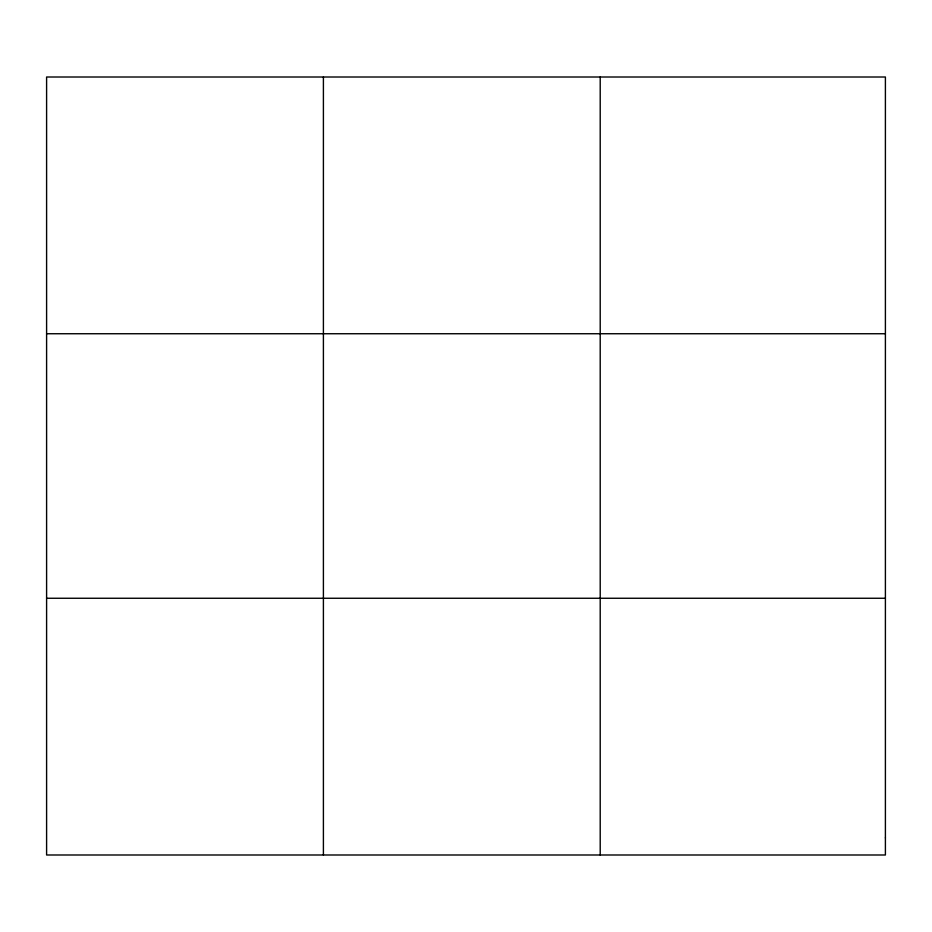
<?xml version="1.0" encoding="UTF-8"?>
<svg xmlns="http://www.w3.org/2000/svg" width="932" height="932" viewBox="0 0 932 932"><rect width="100%" height="100%" fill="white"/><g stroke="black" fill="none" stroke-linecap="round" stroke-linejoin="round"><path stroke-width="1.4" d="M323.404 854.994L323.404 77.007M600.208 854.994L600.208 77.007M46.6 333.738L885.4 333.738M46.6 598.262L885.4 598.262M885.4 837.88L885.4 854.994L46.6 854.994L46.6 77.007L885.4 77.007L885.4 837.88"/></g></svg>
